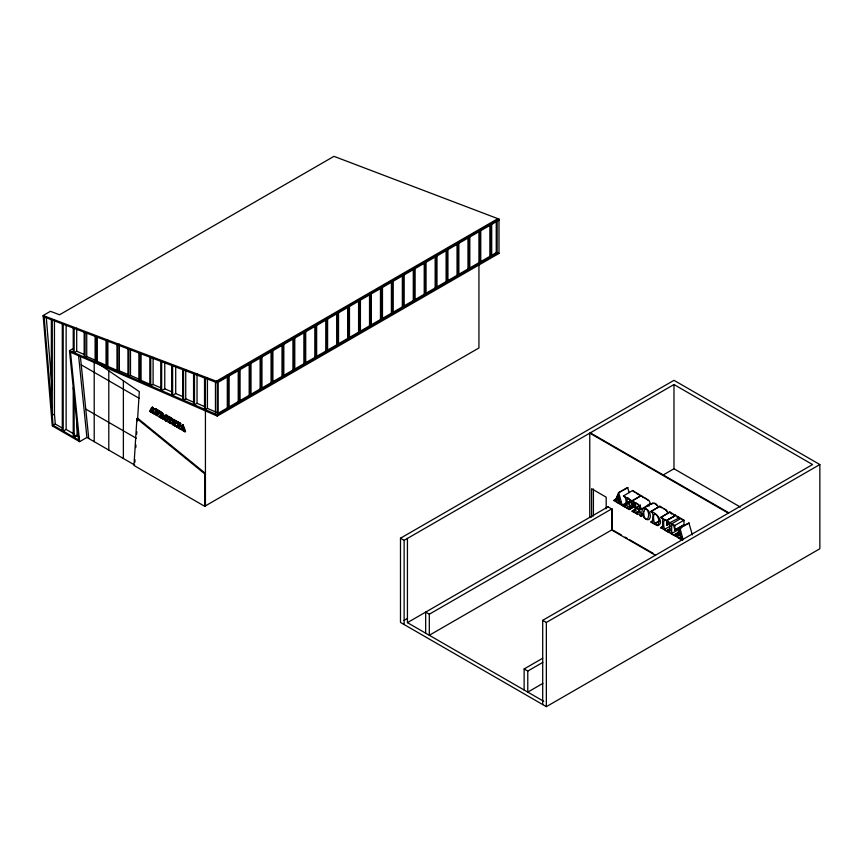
<?xml version="1.0" encoding="UTF-8"?>
<svg xmlns="http://www.w3.org/2000/svg" width="863" height="863" viewBox="0 0 863 863"><rect width="100%" height="100%" fill="white"/><g stroke="black" fill="none" stroke-linecap="round" stroke-linejoin="round"><path stroke-width="1.29" d="M161.521 412.449C157.584 413.906 165.804 421.5 159.331 416.311L158.781 416.624L161.629 418.264L162.179 417.875M159.299 411.09C161.208 417.53 153.29 401.015 157.346 415.793L151.845 412.611L153.301 412.514L152.848 410.745L150.982 410.205L152.805 410.637M204.693 506.301L204.693 473.819L205.426 473.388L137.638 418.221L136.915 418.641L133.959 465.459L204.693 506.301L478.933 347.972L478.933 264.38M134.855 462.363L135.027 459.688M135.782 447.66L135.955 444.995M136.624 434.294L136.796 431.619M137.476 420.907L139.321 391.662L97.325 362.945M172.589 420.831C170.335 411.597 167.595 426.754 171.985 422.762C172.643 419.99 170.809 417.487 168.069 416.786C170.529 417.163 167.756 423.83 169.59 421.694M151.392 412.352L150.647 411.284L151.489 409.968L151.392 412.352C147.454 412.482 154.207 400.788 153.571 413.075C155.631 416.484 156.311 411.748 155.264 409.569C150.637 404.693 170.184 418.372 160.647 414.995L162.816 414.963L161.856 412.643M175.858 426.484C174.11 425.923 173.711 419.785 175.869 421.371C176.149 418.663 173.743 425.351 176.408 426.085L175.858 426.484L173.107 424.898L174.035 425.168L174.035 420.454L173.107 419.688L180.691 423.442L180.691 425.739C177.303 418.771 177.702 428.857 179.601 428.555M174.035 425.168C176.904 418.21 168.889 417.509 180.691 423.442M177.627 427.239C179.925 415.837 174.704 427.401 176.009 421.371L176.559 421.047L176.656 423.388L177.174 421.888L178.188 422.147L178.166 426.926L176.559 426.883L179.601 428.641M158.091 411.252L157.163 412.73L156.246 412.374L156.786 412.05C159.051 413.852 157.735 407.53 158.166 414.477L157.541 414.747L156.246 412.46L157.638 412.73L158.166 414.477M180.691 425.739C180.043 419.461 176.753 426.128 180.14 428.231L176.559 426.883M682.471 519.936L680.799 518.544L671.684 523.809L671.684 533.539L673.798 535.243L678.361 532.611M671.684 523.809L673.679 525.75L674.888 530.065L684.003 524.801L684.003 520.206L675.74 515.438L666.624 520.702L666.624 525.265L667.865 522.385L669.882 522.881L669.861 532.449L667.735 531.737L673.798 535.243M172.524 422.439C170.745 425.459 168.889 418.749 170.572 417.735M182.136 427.66L182.578 429.731L180.27 429.03L182.578 429.645M618.847 497.066L616.495 498.523C614.639 500.713 617.649 504.531 619.666 501.36M680.13 532.449L677.779 533.917C675.923 536.096 678.933 539.914 680.95 536.743M185.61 431.392L185.06 431.791L182.492 430.313L183.032 429.99C187.595 435.502 183.636 424.477 182.568 425.092L181.187 428.695L180.27 428.943M183.118 424.779L181.564 428.641L180.27 429.03M629.203 492.644L627.584 487.509L618.469 492.773L615.686 499.957L613.852 500.464L617.39 502.676M692.374 534.887L688.868 522.892L679.753 528.156L676.97 535.34L675.146 535.847L678.674 538.059M150.982 410.205L152.168 408.21L151.521 409.893M156.839 409.871L156.246 414.618L157.346 415.793M636.236 493.258L639.634 495.114M167.314 419.871C163.625 422.104 165.469 410.561 167.411 417.25M673.582 514.79L675.459 515.427L669.936 512.083L660.821 517.347L662.665 518.879L662.676 528.296L660.821 527.746L666.333 530.928L669.753 528.954M154.434 408.986L154.973 408.598C154.488 408.177 168.738 415.146 161.856 415.653C163.485 421.133 165.405 419.116 161.198 414.682M623.474 506.182C627.067 509.742 627.067 496.559 623.474 495.945L632.59 490.518L648.922 500.475L650.076 502.698L649.807 504.143L640.443 509.58L638.318 509.278C642.45 513.96 640.67 516.052 641.241 516.247C636.905 515.599 641.069 508.48 635.912 507.962L635.955 512.935L637.865 514.499L632.18 511.209L634.456 509.72M152.708 412.913L151.618 408.533M153.301 412.514L151.845 412.611M182.028 430.044L181.586 427.972L183.485 428.436L181.618 427.897L182.266 426.225C181.64 428.533 185.545 431.522 182.492 430.227L183.032 429.99M651.36 504.38C653.571 500.842 657.811 504.941 658.663 507.606M161.241 412.352L160.647 417.163L161.629 418.264M645.06 498.124L647.93 500.098M643.28 508.49C639.645 512.007 643.83 520.81 648.944 519.612C652.579 516.096 648.393 507.336 643.28 508.49L652.396 503.237M640.443 509.58L640.821 507.487L638.598 504.575L623.474 495.945M79.612 441.662L52.265 425.88L43.15 315.524L50.442 311.316L59.558 314.768L333.97 156.343L498.987 219.094L498.987 253.42L217.282 416.063L70.496 352.19L79.612 441.662L86.915 437.455L134.682 465.038M78.695 441.133L69.482 350.68L72.395 348.997M70.496 352.19L71.413 351.662M84.498 354.607L76.699 351.23L74.142 352.697L74.142 328.35M95.642 360.356L86.732 356.495L85.092 357.444L85.092 332.503M117.907 344.067L116.99 344.596L116.99 371.252L117.907 370.734L107.875 366.387L106.969 366.915L106.969 340.799L107.875 340.27L107.875 366.387M106.214 365.297L97.303 361.435L96.03 362.18L96.03 336.646M128.274 374.671L119.364 370.81L117.907 371.651L117.907 344.941M54.455 320.13L54.455 414.046L52.265 415.319L52.265 320.054M139.407 379.299L130.486 375.437L128.846 376.387L128.846 349.094M62.179 428.016L55.275 424.035L53.096 425.297L78.587 440.011M151.09 384.725L141.068 380.389L139.784 381.122L139.784 353.237M73.927 433.96L66.127 429.45L63.204 431.133L63.204 324.197M160.896 387.875L153.096 384.488L150.723 385.858L150.723 357.39M76.149 435.243L73.236 436.926L73.236 387.519M79.277 437.056L77.066 435.772L74.142 437.455L74.142 396.462M172.568 392.19L164.768 388.814L161.661 390.594L161.661 361.543M183.506 396.926L175.707 393.55L172.611 395.34L172.611 365.685M151.931 407.401L152.622 407.174L154.337 413.28L155.804 414.1M149.623 411.338L150.917 410.939L152.622 407.174M150.691 411.565L151.241 411.252M155.351 409.688L155.901 409.364L154.973 408.598M153.787 413.593L154.337 413.28M157.541 411.565L158.166 411.295M155.362 414.38L155.901 414.067M159.763 412.223L159.892 411.532L158.781 411.5C160.82 412.029 160.809 418.188 158.781 416.624M159.213 413.053C158.134 413.582 158.361 409.947 156.289 410.195M156.268 414.93L156.818 414.618M159.299 413.097L158.749 413.42L158.749 411.403M193.539 402.19L185.739 398.814L183.549 400.076L183.549 369.839M43.15 315.524L216.365 381.209L498.07 218.576M216.365 381.209L217.282 381.737L498.987 219.094M498.987 220.151L218.188 382.277L218.188 414.283L497.164 253.226L496.247 252.697L491.878 255.221M159.666 416.98L160.313 416.624M160.669 417.487L161.219 417.163M160.777 417.649L161.327 417.325M162.988 418.803L163.377 416.861L162.406 415.34M163.042 418.911L163.819 418.684M168.069 416.861L168.619 416.473C171.176 417.174 175.016 420.68 172.848 423.431A2.913 1.683 60 0 1 171.769 423.442L168.069 421.985L171.219 423.765A2.913 1.683 60 0 0 172.298 423.755C173.97 421.964 172.115 418.49 169.925 418.08M169.008 417.573L169.558 417.25L168.619 416.549M204.844 406.71L197.044 403.334L194.488 404.812L194.488 373.981M169.558 421.975L168.069 421.899L168.911 422.298M173.107 419.774L173.657 419.375M169.925 422.827L170.475 422.503M174.035 420.454L174.574 420.141M170.022 422.978L170.561 422.665M175.038 420.971L175.513 420.648M173.107 424.812L174.585 424.855M173.107 424.898L176.408 426.171M177.605 422.374L178.156 422.061M176.009 423.647L176.656 423.388M178.533 422.924L179.083 422.611M174.941 425.718L175.491 425.394M216.343 412.244L207.433 408.393L205.426 409.547L205.426 378.134M180.043 425.998L180.594 425.675M182.568 425.092L183.258 424.866M178.533 427.789L179.083 427.476M181.338 429.256L181.888 428.943M182.902 428.641L183.452 428.328M182.719 425.179L184.326 431.09L184.973 430.971M218.393 413.118L227.303 407.972L228.22 408.49L228.22 376.495L227.303 375.966M229.331 406.797L238.242 401.651L239.159 402.18L239.159 370.173L238.242 369.644L238.242 401.651M250.097 394.812L239.159 401.122L240.065 401.651L240.065 369.644L239.159 369.127M251.209 394.164L260.13 389.019L261.036 389.547L261.036 357.541L260.13 357.012M262.158 387.854L271.068 382.708L271.974 383.226L271.974 351.219L271.068 350.702L271.068 382.708M282.924 375.858L271.974 382.18L272.891 382.708L272.891 350.702L271.974 350.173M284.035 375.222L293.862 369.547M294.973 368.9L303.884 363.755L304.801 364.283L304.801 332.277L303.884 331.748L303.884 363.755M325.772 351.122L325.772 319.116L326.678 319.644L326.678 351.651L325.772 351.122L304.801 363.226L305.707 363.755L305.707 331.748L304.801 331.219M327.789 349.957L336.71 344.812L337.616 345.329L337.616 313.323L336.71 312.794L336.71 344.812M360.615 331.004L369.526 325.858L370.443 326.387L370.443 294.369L369.526 293.851M392.32 312.697L370.443 325.329L371.349 325.858L371.349 293.851L370.443 293.323M393.431 312.061L402.352 306.904L403.258 307.433L403.258 275.426L402.352 274.898M425.135 293.754L403.258 306.387L404.175 306.904L404.175 274.898L403.258 274.369M426.257 293.107L435.168 287.962L436.074 288.49L436.074 256.473L435.168 255.944M457.962 274.801L436.074 287.433L436.991 287.962L436.991 255.944L436.074 255.416M459.073 274.164L467.983 269.008L468.9 269.536L468.9 237.519L467.983 237.001M478.933 262.697L478.933 230.68L479.839 231.208L479.839 263.226L478.933 262.697L468.9 268.49L469.817 269.008L469.806 237.001M490.777 224.887L490.777 256.904L489.871 256.376L479.839 262.169L480.756 262.697L480.756 230.68L479.839 230.151M216.365 415.535L217.282 415.006M312.989 359.742L315.329 358.393M400.486 538.221L673.981 380.324L819.85 464.542L819.85 548.749L546.355 706.657L400.486 622.439L400.486 538.221L404.132 540.335L673.981 384.531L812.558 464.542L542.698 620.335L542.698 704.553M618.469 492.773L627.865 487.671M403.97 620.421L407.465 618.415M613.852 500.464L616.139 499.148M613.852 500.637L616.139 499.321M615.988 501.09L619.407 499.116M407.433 538.426L407.433 622.644L608.544 506.527M663.528 474.79L673.981 468.749L740.357 507.066M617.39 502.503L619.666 501.187M634.995 506.257L629.3 509.548L618.296 503.194L620.573 501.705M618.296 503.194L620.573 501.878M429.31 614.219L612.191 508.631L612.191 529.688L429.31 635.276L429.31 614.219L425.664 612.115L425.664 633.162M618.749 492.935L622.18 505.146L625.599 503.172M634.381 503.485C631.975 509.159 626.818 489.148 627.088 502.698L630.508 500.723M629.3 509.548L627.142 507.832L627.088 502.87L630.508 500.896M625.751 504.866L623.431 506.16L625.751 504.693M632.104 504.801L632.104 500.767L641.295 495.545L632.18 500.972C635.902 501.327 635.966 515.394 632.18 511.036M631.932 504.704L634.208 503.388M627.142 507.832L630.562 505.858M627.088 502.87L629.051 504.359L629.699 507.455L634.251 504.823M629.699 507.455L634.413 504.92M629.3 509.375L634.995 506.085M635.912 507.778C644.985 513.054 633.356 495.373 635.912 507.778L640.465 505.146M635.912 507.962L640.465 505.33M632.18 511.209L634.456 509.893M635.955 512.935L639.375 510.961M636.171 513.248L639.58 511.274M640.583 515.556L642.859 514.24M640.702 515.783L642.978 514.467M640.918 515.966L643.194 514.65M641.166 515.977L643.442 514.661M650.745 511.532C655.966 511.888 665.093 522.773 657.843 525.686C655.88 525.297 647.498 520.324 652.633 522.547C651.802 519.127 654.888 513.345 650.745 511.532L659.861 506.268L666.085 509.936L668.156 512.395M650.745 511.683L659.861 506.268M650.745 521.932L653.021 520.443M660.821 517.509L669.936 512.083M654.456 523.614C650.152 505.168 662.493 518.242 657.768 525.114L654.456 523.614L659.019 520.982M654.639 523.927L659.203 521.295M660.821 517.347L666.344 520.54L675.459 515.276M666.333 530.928C663.043 530.314 662.385 516.646 666.344 520.691L675.459 515.427M660.821 527.573L663.108 526.257M660.821 527.746L663.108 526.43M669.817 522.719L679.019 517.951M666.624 525.265L670.044 523.291M666.829 525.384L670.238 523.409M664.499 529.397L670.195 526.106M666.624 520.702L674.888 525.47L684.003 520.206M666.333 530.756L669.753 528.782M667.735 531.565L670.012 530.249M667.735 531.737L670.012 530.421M674.693 529.958L684.003 524.801M679.753 528.156L689.159 523.054M671.684 533.539L679.656 528.933M673.798 535.071L678.361 532.439M675.146 535.847L677.423 534.531M675.146 536.02L677.423 534.704M677.282 536.473L680.702 534.499M678.674 537.886L680.95 536.57M682.665 540.357L679.58 538.577L681.856 537.088M679.58 538.577L681.856 537.261M542.698 620.335L546.355 622.439L819.85 464.542M524.132 690.012L524.132 668.954L542.708 658.232M524.132 668.954L527.778 671.058L542.87 662.342M542.87 683.399L527.778 692.115L527.778 671.058M676.991 517.12L678.944 517.455M653.787 503.517L655.222 503.593L656.667 505.179M649.559 504.316L648.696 504.413M178.058 426.948L177.109 426.57M163.15 418.997L163.959 417.821C162.805 420.939 162.158 417.131 161.759 415.675M43.236 316.624L217.282 382.805M663.766 508.792L665.891 510.001L667.228 512.093M160.216 416.667L159.331 416.311M69.482 350.68L217.282 414.812M627.088 502.698C631.608 506.311 628.987 493.647 629.85 507.552M618.296 503.021L620.119 503.625L619.203 500.087L616.495 498.523M679.58 538.404L681.414 539.008L680.486 535.47L677.779 533.917M496.247 220.68L497.164 221.208L497.164 254.466L496.247 253.949M498.07 252.891L498.987 253.42M447.023 249.105L447.929 249.634L447.929 281.64L447.023 281.122M381.565 286.904L382.471 287.422L382.471 319.439L381.565 318.911M590.314 432.838L728.89 512.838M728.34 513.161L589.763 433.15L589.763 517.369M337.616 312.277L338.533 312.794L338.533 344.812L337.616 344.283L359.493 331.651L360.41 332.179L360.41 300.162M608.005 506.84L611.651 508.943L611.651 530.001L655.589 555.373M613.356 530.357L621.511 535.06M624.995 537.077L627.325 538.426M629.656 539.763L652.935 553.205M227.303 374.898L228.22 375.427M81.241 364.844L139.321 398.382M160.647 414.909L162.276 415.276L161.305 412.956M157.541 414.747L157.627 411.608M157.897 415.481L152.395 412.212M85.75 409.084L136.376 438.307M407.433 622.644L543.733 701.328M623.431 505.988L622.18 505.146M185.06 431.791L184.434 431.284M641.295 495.707L643.302 497.735M669.936 512.244L671.846 514.208M659.861 506.43L661.748 507.832M136.915 418.641L204.693 473.819M634.434 492.061L632.59 490.518M680.993 528.523L680.745 527.649M648.113 504.65L649.084 506.171M680.044 528.318L683.043 539.504M80.378 356.343L88.749 438.512M78.479 354.65L86.915 437.455M54.455 414.046L55.275 424.035M46.257 317.153L52.255 389.688M44.142 316.969L53.182 426.408M674.888 525.47L674.888 530.065M673.981 384.531L673.981 468.749M606.182 508.771L606.182 497.164L591.587 488.738L591.587 517.131M593.41 488.976L593.41 516.085M546.355 622.439L546.355 706.657M496.247 222.018L496.247 252.697M491.694 224.358L491.694 256.376M489.871 224.358L489.871 256.376M467.983 238.328L467.983 269.008M458.868 243.312L458.868 275.329M457.962 243.841L457.962 275.858L457.045 275.329L457.045 243.312M435.168 257.282L435.168 287.962M426.052 262.266L426.052 294.272M425.135 262.794L425.135 294.801L424.229 294.272L424.229 262.266M415.114 268.576L415.114 300.594M404.132 540.335L404.132 624.542M402.352 276.236L402.352 306.904M393.226 281.209L393.226 313.226M392.32 281.737L392.32 313.754L391.403 313.226L391.403 281.209M381.381 288.059L381.381 320.065L380.464 319.537L380.464 287.53M369.526 295.178L369.526 325.858M349.472 306.484L349.472 338.49M348.555 307.012L348.555 339.019L347.649 338.49L347.649 306.484M327.595 319.116L327.595 351.122M316.645 325.427L316.645 357.444M315.739 325.955L315.739 357.962L314.822 357.444L314.822 325.427M294.768 338.069L294.768 370.076M283.83 344.38L283.83 376.387M282.924 344.909L282.924 376.915L282.007 376.387L282.007 344.38M261.953 357.012L261.953 389.019M260.13 358.35L260.13 389.019M251.014 363.334L251.014 395.34M250.097 363.862L250.097 395.858L249.191 395.34L249.191 363.334M229.127 375.966L229.127 407.972M227.303 377.304L227.303 407.972M217.282 381.737L217.282 416.063M215.459 381.931L215.459 414.078M207.433 378.285L207.433 408.393M205.426 410.13L205.426 505.88M204.52 377.789L204.52 409.148M197.044 373.852L197.044 403.334M193.571 373.636L193.571 404.413M185.739 369.893L185.739 398.814M182.632 369.493L182.632 399.677M180.14 423.755L180.14 426.052M175.707 366.592L175.707 393.55M171.694 365.34L171.694 394.941M164.768 362.395L164.768 388.814M160.755 361.198L160.755 390.205M153.096 357.314L153.096 384.488M151.942 411.953L150.173 410.928M149.817 357.045L149.817 385.47M141.068 353.83L141.068 380.389M138.878 352.891L138.878 380.734M130.486 349.45L130.486 375.437M127.94 348.749L127.94 375.988M123.377 380.766L123.377 458.512M119.364 344.1L119.364 370.81M108.792 370.788L108.792 450.087M106.052 340.454L106.052 366.516M97.303 337.25L97.303 361.435M95.113 336.3L95.113 361.78M94.207 362.093L94.207 441.662M86.732 332.859L86.732 356.495M84.175 332.147L84.175 357.045M77.066 418.577L77.066 435.772M76.699 328.156L76.699 351.23M73.236 328.005L73.236 352.309M66.127 325.189L66.127 429.45M62.298 323.852L62.298 430.615M51.359 319.709L51.359 404.283M164.585 416.775C166.742 428.954 170.615 411.23 163.69 416.279C166.408 429.051 168.835 411.176 164.585 416.775M643.787 511.511C643.701 514.262 643.701 518.868 647.131 519.504C649.591 516.851 649.116 509.731 645.082 508.598L643.787 511.511M164.229 415.966C166.829 428.684 171.802 411.597 164.229 415.966M617.843 495.028L616.56 498.383L619.127 499.86L617.843 495.028M679.138 530.411L677.854 533.766L680.422 535.243L679.138 530.411M154.973 413.711L154.434 414.111L154.962 413.701M447.023 250.151L446.106 249.634L446.106 281.64L447.023 282.169L447.023 250.151M414.197 269.105L413.291 268.576L413.291 300.594L414.197 301.122L414.197 269.105M359.493 300.691L358.587 300.162L358.587 332.179L359.493 332.697L359.493 300.691M293.862 338.587L292.945 338.069L292.945 370.076L293.862 370.594L293.862 338.587"/></g></svg>
